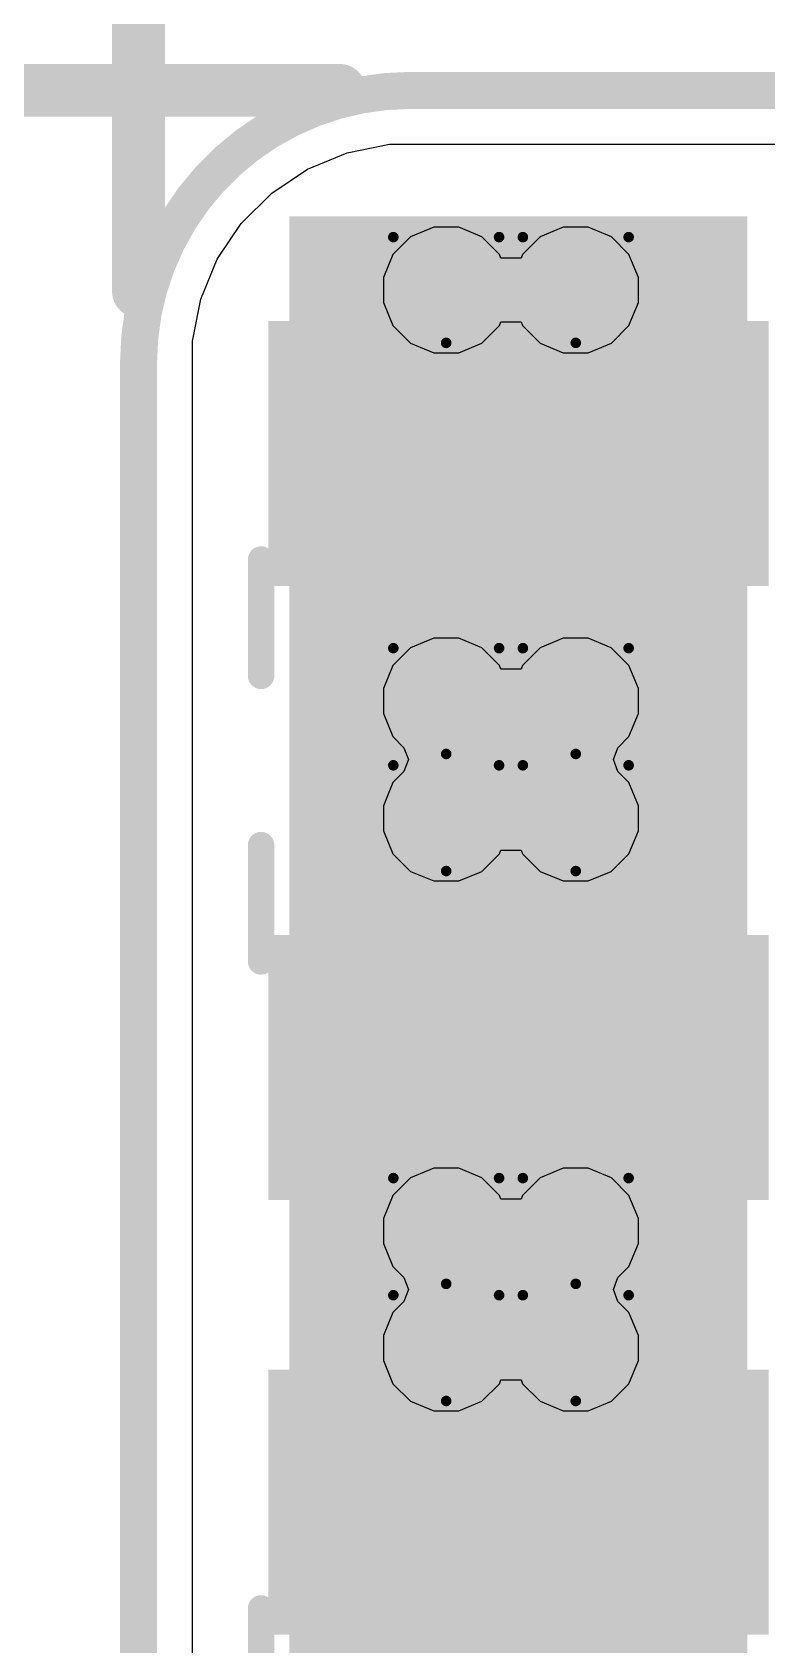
# Model space of a CAD drawing. Header units: inches. Extents: x -6 to 284, y -12 to 154.
# Drawn here: x 10.22 to 13.75, y 12.89 to 20.64 of the extents above; entities that cross this region are included whole.
import ezdxf

# ---------------------------------------------------------------- set-up
doc = ezdxf.new("R2010")
doc.units = ezdxf.units.IN
for name, color, linetype in [('Board Outline', 216, 'Continuous'), ('Bottom Layer', 5, 'Continuous'), ('Dimensions', 6, 'Continuous'), ('Drill Drawing', 1, 'Continuous'), ('GND-1', 16, 'Continuous'), ('GND-2', 90, 'Continuous'), ('GND-3', 216, 'Continuous'), ('GND-4', 54, 'Continuous'), ('PWR-1', 156, 'Continuous'), ('PWR-2', 130, 'Continuous'), ('Signal L1', 76, 'Continuous'), ('Signal L2', 6, 'Continuous'), ('Top Layer', 1, 'Continuous'), ('Top Overlay', 2, 'Continuous'), ('Top Paste', 8, 'Continuous'), ('Top Solder', 216, 'Continuous'), ('Via Holes', 16, 'Continuous')]:
    doc.layers.add(name, color=color, linetype=linetype)

# ---------------------------------------------------------------- blocks, each defined once
blk = doc.blocks.new('U_FL_R_SMT_1_80___92')
at = {"layer": 'Top Layer'}
for points in [[(-2.01, 2.0742), (-0.94, 2.0742), (-0.94, -0.1258), (-2.01, -0.1258)], [(0.94, 2.0742), (2.01, 2.0742), (2.01, -0.1258), (0.94, -0.1258)], [(-0.51, -0.4392), (0.51, -0.4392), (0.51, -1.5092), (-0.51, -1.5092)]]:
    blk.add_hatch(color=1, dxfattribs=at).paths.add_polyline_path(points)
at = {"layer": 'Top Paste'}
for points in [[(-2.01, 2.0742), (-0.94, 2.0742), (-0.94, -0.1258), (-2.01, -0.1258)], [(0.94, 2.0742), (2.01, 2.0742), (2.01, -0.1258), (0.94, -0.1258)], [(-0.51, -0.4392), (0.51, -0.4392), (0.51, -1.5092), (-0.51, -1.5092)]]:
    blk.add_hatch(color=8, dxfattribs=at).paths.add_polyline_path(points)
at = {"layer": 'Top Solder'}
for points in [[(-2.1116, 2.1758), (-0.8384, 2.1758), (-0.8384, -0.2274), (-2.1116, -0.2274)], [(0.8384, 2.1758), (2.1116, 2.1758), (2.1116, -0.2274), (0.8384, -0.2274)], [(-0.6116, -0.3376), (0.6116, -0.3376), (0.6116, -1.6108), (-0.6116, -1.6108)]]:
    blk.add_hatch(color=216, dxfattribs=at).paths.add_polyline_path(points)
at = {"layer": 'Top Overlay'}
for points in [[(-0.9652, 2.2098, 0.127, 0.127, 0), (-0.4064, 2.2098, 0.127, 0.127, 0)], [(0.4064, 2.2098, 0.127, 0.127, 0), (0.9652, 2.2098, 0.127, 0.127, 0)], [(-1.2192, -0.5334, 0.127, 0.127, 0), (-0.762, -0.5334, 0.127, 0.127, 0)], [(1.2192, -0.5334, 0.127, 0.127, 0), (0.762, -0.5334, 0.127, 0.127, 0)], [(0.889, -0.7874, 0.254, 0.254, 0), (0.7366, -0.9398, 0.254, 0.254, 0)], [(0.889, -0.7874, 0.254, 0.254, 0), (0.889, -1.0922, 0.254, 0.254, 0)], [(0.7366, -0.9398, 0.254, 0.254, 0), (0.889, -1.0922, 0.254, 0.254, 0)]]:
    blk.add_lwpolyline(points, format="xyseb", dxfattribs=at)
for points in [[(-0.997, 2.2098, 0.0635, 0.0635, 1), (-0.9334, 2.2098, 0.0635, 0.0635, 1)], [(-0.4381, 2.2098, 0.0635, 0.0635, 1), (-0.3746, 2.2098, 0.0635, 0.0635, 1)], [(0.3747, 2.2098, 0.0635, 0.0635, 1), (0.4382, 2.2098, 0.0635, 0.0635, 1)], [(0.9335, 2.2098, 0.0635, 0.0635, 1), (0.997, 2.2098, 0.0635, 0.0635, 1)], [(-1.251, -0.5334, 0.0635, 0.0635, 1), (-1.1874, -0.5334, 0.0635, 0.0635, 1)], [(-0.7937, -0.5334, 0.0635, 0.0635, 1), (-0.7302, -0.5334, 0.0635, 0.0635, 1)], [(0.7303, -0.5334, 0.0635, 0.0635, 1), (0.7938, -0.5334, 0.0635, 0.0635, 1)], [(1.1875, -0.5334, 0.0635, 0.0635, 1), (1.251, -0.5334, 0.0635, 0.0635, 1)], [(0.8255, -0.7874, 0.127, 0.127, 1), (0.9525, -0.7874, 0.127, 0.127, 1)], [(0.8255, -0.7874, 0.127, 0.127, 1), (0.9525, -0.7874, 0.127, 0.127, 1)], [(0.6731, -0.9398, 0.127, 0.127, 1), (0.8001, -0.9398, 0.127, 0.127, 1)], [(0.6731, -0.9398, 0.127, 0.127, 1), (0.8001, -0.9398, 0.127, 0.127, 1)], [(0.8255, -1.0922, 0.127, 0.127, 1), (0.9525, -1.0922, 0.127, 0.127, 1)], [(0.8255, -1.0922, 0.127, 0.127, 1), (0.9525, -1.0922, 0.127, 0.127, 1)]]:
    blk.add_lwpolyline(points, format="xyseb", close=True, dxfattribs=at)
blk = doc.blocks.new('U_FL_R_SMT_1_80___93')
at = {"layer": 'Top Layer'}
for points in [[(-2.01, 2.0742), (-0.94, 2.0742), (-0.94, -0.1258), (-2.01, -0.1258)], [(0.94, 2.0742), (2.01, 2.0742), (2.01, -0.1258), (0.94, -0.1258)], [(-0.51, -0.4392), (0.51, -0.4392), (0.51, -1.5092), (-0.51, -1.5092)]]:
    blk.add_hatch(color=1, dxfattribs=at).paths.add_polyline_path(points)
at = {"layer": 'Top Paste'}
for points in [[(-2.01, 2.0742), (-0.94, 2.0742), (-0.94, -0.1258), (-2.01, -0.1258)], [(0.94, 2.0742), (2.01, 2.0742), (2.01, -0.1258), (0.94, -0.1258)], [(-0.51, -0.4392), (0.51, -0.4392), (0.51, -1.5092), (-0.51, -1.5092)]]:
    blk.add_hatch(color=8, dxfattribs=at).paths.add_polyline_path(points)
at = {"layer": 'Top Solder'}
for points in [[(-2.1116, 2.1758), (-0.8384, 2.1758), (-0.8384, -0.2274), (-2.1116, -0.2274)], [(0.8384, 2.1758), (2.1116, 2.1758), (2.1116, -0.2274), (0.8384, -0.2274)], [(-0.6116, -0.3376), (0.6116, -0.3376), (0.6116, -1.6108), (-0.6116, -1.6108)]]:
    blk.add_hatch(color=216, dxfattribs=at).paths.add_polyline_path(points)
at = {"layer": 'Top Overlay'}
for points in [[(-0.9652, 2.2098, 0.127, 0.127, 0), (-0.4064, 2.2098, 0.127, 0.127, 0)], [(0.9652, 2.2098, 0.127, 0.127, 0), (0.4064, 2.2098, 0.127, 0.127, 0)], [(-1.2192, -0.5334, 0.127, 0.127, 0), (-0.762, -0.5334, 0.127, 0.127, 0)], [(0.762, -0.5334, 0.127, 0.127, 0), (1.2192, -0.5334, 0.127, 0.127, 0)], [(0.889, -0.7874, 0.254, 0.254, 0), (0.7366, -0.9398, 0.254, 0.254, 0)], [(0.889, -0.7874, 0.254, 0.254, 0), (0.889, -1.0922, 0.254, 0.254, 0)], [(0.7366, -0.9398, 0.254, 0.254, 0), (0.889, -1.0922, 0.254, 0.254, 0)]]:
    blk.add_lwpolyline(points, format="xyseb", dxfattribs=at)
for points in [[(-0.997, 2.2098, 0.0635, 0.0635, 1), (-0.9334, 2.2098, 0.0635, 0.0635, 1)], [(-0.4382, 2.2098, 0.0635, 0.0635, 1), (-0.3747, 2.2098, 0.0635, 0.0635, 1)], [(0.3747, 2.2098, 0.0635, 0.0635, 1), (0.4382, 2.2098, 0.0635, 0.0635, 1)], [(0.9335, 2.2098, 0.0635, 0.0635, 1), (0.997, 2.2098, 0.0635, 0.0635, 1)], [(-1.251, -0.5334, 0.0635, 0.0635, 1), (-1.1874, -0.5334, 0.0635, 0.0635, 1)], [(-0.7937, -0.5334, 0.0635, 0.0635, 1), (-0.7302, -0.5334, 0.0635, 0.0635, 1)], [(0.7303, -0.5334, 0.0635, 0.0635, 1), (0.7938, -0.5334, 0.0635, 0.0635, 1)], [(1.1875, -0.5334, 0.0635, 0.0635, 1), (1.251, -0.5334, 0.0635, 0.0635, 1)], [(0.8255, -0.7874, 0.127, 0.127, 1), (0.9525, -0.7874, 0.127, 0.127, 1)], [(0.8255, -0.7874, 0.127, 0.127, 1), (0.9525, -0.7874, 0.127, 0.127, 1)], [(0.6731, -0.9398, 0.127, 0.127, 1), (0.8001, -0.9398, 0.127, 0.127, 1)], [(0.6731, -0.9398, 0.127, 0.127, 1), (0.8001, -0.9398, 0.127, 0.127, 1)], [(0.8255, -1.0922, 0.127, 0.127, 1), (0.9525, -1.0922, 0.127, 0.127, 1)], [(0.8255, -1.0922, 0.127, 0.127, 1), (0.9525, -1.0922, 0.127, 0.127, 1)]]:
    blk.add_lwpolyline(points, format="xyseb", close=True, dxfattribs=at)

msp = doc.modelspace()

# ---------------------------------------------------------------- hatches: boundary and pattern name
at = {"layer": 'Bottom Layer'}
h = msp.add_hatch(color=5, dxfattribs=at)
edge = h.paths.add_edge_path()
edge.add_arc((12.2056, 19.401), 0.2, 0, 360)
h = msp.add_hatch(color=5, dxfattribs=at)
edge = h.paths.add_edge_path()
edge.add_arc((12.8279, 19.401), 0.2, 0, 360)
h = msp.add_hatch(color=5, dxfattribs=at)
edge = h.paths.add_edge_path()
edge.add_arc((12.2056, 17.4265), 0.2, 0, 360)
h = msp.add_hatch(color=5, dxfattribs=at)
edge = h.paths.add_edge_path()
edge.add_arc((12.8279, 17.4265), 0.2, 0, 360)
h = msp.add_hatch(color=5, dxfattribs=at)
edge = h.paths.add_edge_path()
edge.add_arc((12.2056, 16.864), 0.2, 0, 360)
h = msp.add_hatch(color=5, dxfattribs=at)
edge = h.paths.add_edge_path()
edge.add_arc((12.8279, 16.864), 0.2, 0, 360)
h = msp.add_hatch(color=5, dxfattribs=at)
edge = h.paths.add_edge_path()
edge.add_arc((12.2056, 14.8812), 0.2, 0, 360)
h = msp.add_hatch(color=5, dxfattribs=at)
edge = h.paths.add_edge_path()
edge.add_arc((12.8279, 14.8812), 0.2, 0, 360)
h = msp.add_hatch(color=5, dxfattribs=at)
edge = h.paths.add_edge_path()
edge.add_arc((12.2056, 14.3187), 0.2, 0, 360)
h = msp.add_hatch(color=5, dxfattribs=at)
edge = h.paths.add_edge_path()
edge.add_arc((12.8279, 14.3187), 0.2, 0, 360)
at = {"layer": 'GND-1'}
h = msp.add_hatch(color=16, dxfattribs=at)
edge = h.paths.add_edge_path()
edge.add_arc((12.2056, 19.401), 0.2, 0, 360)
h = msp.add_hatch(color=16, dxfattribs=at)
edge = h.paths.add_edge_path()
edge.add_arc((12.8279, 19.401), 0.2, 0, 360)
h = msp.add_hatch(color=16, dxfattribs=at)
edge = h.paths.add_edge_path()
edge.add_arc((12.2056, 17.4265), 0.2, 0, 360)
h = msp.add_hatch(color=16, dxfattribs=at)
edge = h.paths.add_edge_path()
edge.add_arc((12.8279, 17.4265), 0.2, 0, 360)
h = msp.add_hatch(color=16, dxfattribs=at)
edge = h.paths.add_edge_path()
edge.add_arc((12.2056, 16.864), 0.2, 0, 360)
h = msp.add_hatch(color=16, dxfattribs=at)
edge = h.paths.add_edge_path()
edge.add_arc((12.8279, 16.864), 0.2, 0, 360)
h = msp.add_hatch(color=16, dxfattribs=at)
edge = h.paths.add_edge_path()
edge.add_arc((12.2056, 14.8812), 0.2, 0, 360)
h = msp.add_hatch(color=16, dxfattribs=at)
edge = h.paths.add_edge_path()
edge.add_arc((12.8279, 14.8812), 0.2, 0, 360)
h = msp.add_hatch(color=16, dxfattribs=at)
edge = h.paths.add_edge_path()
edge.add_arc((12.2056, 14.3187), 0.2, 0, 360)
h = msp.add_hatch(color=16, dxfattribs=at)
edge = h.paths.add_edge_path()
edge.add_arc((12.8279, 14.3187), 0.2, 0, 360)
at = {"layer": 'GND-2'}
h = msp.add_hatch(color=90, dxfattribs=at)
edge = h.paths.add_edge_path()
edge.add_arc((12.2056, 19.401), 0.2, 0, 360)
h = msp.add_hatch(color=90, dxfattribs=at)
edge = h.paths.add_edge_path()
edge.add_arc((12.8279, 19.401), 0.2, 0, 360)
h = msp.add_hatch(color=90, dxfattribs=at)
edge = h.paths.add_edge_path()
edge.add_arc((12.2056, 17.4265), 0.2, 0, 360)
h = msp.add_hatch(color=90, dxfattribs=at)
edge = h.paths.add_edge_path()
edge.add_arc((12.8279, 17.4265), 0.2, 0, 360)
h = msp.add_hatch(color=90, dxfattribs=at)
edge = h.paths.add_edge_path()
edge.add_arc((12.2056, 16.864), 0.2, 0, 360)
h = msp.add_hatch(color=90, dxfattribs=at)
edge = h.paths.add_edge_path()
edge.add_arc((12.8279, 16.864), 0.2, 0, 360)
h = msp.add_hatch(color=90, dxfattribs=at)
edge = h.paths.add_edge_path()
edge.add_arc((12.2056, 14.8812), 0.2, 0, 360)
h = msp.add_hatch(color=90, dxfattribs=at)
edge = h.paths.add_edge_path()
edge.add_arc((12.8279, 14.8812), 0.2, 0, 360)
h = msp.add_hatch(color=90, dxfattribs=at)
edge = h.paths.add_edge_path()
edge.add_arc((12.2056, 14.3187), 0.2, 0, 360)
h = msp.add_hatch(color=90, dxfattribs=at)
edge = h.paths.add_edge_path()
edge.add_arc((12.8279, 14.3187), 0.2, 0, 360)
at = {"layer": 'GND-3'}
h = msp.add_hatch(color=216, dxfattribs=at)
edge = h.paths.add_edge_path()
edge.add_arc((12.2056, 19.401), 0.2, 0, 360)
h = msp.add_hatch(color=216, dxfattribs=at)
edge = h.paths.add_edge_path()
edge.add_arc((12.8279, 19.401), 0.2, 0, 360)
h = msp.add_hatch(color=216, dxfattribs=at)
edge = h.paths.add_edge_path()
edge.add_arc((12.2056, 17.4265), 0.2, 0, 360)
h = msp.add_hatch(color=216, dxfattribs=at)
edge = h.paths.add_edge_path()
edge.add_arc((12.8279, 17.4265), 0.2, 0, 360)
h = msp.add_hatch(color=216, dxfattribs=at)
edge = h.paths.add_edge_path()
edge.add_arc((12.2056, 16.864), 0.2, 0, 360)
h = msp.add_hatch(color=216, dxfattribs=at)
edge = h.paths.add_edge_path()
edge.add_arc((12.8279, 16.864), 0.2, 0, 360)
h = msp.add_hatch(color=216, dxfattribs=at)
edge = h.paths.add_edge_path()
edge.add_arc((12.2056, 14.8812), 0.2, 0, 360)
h = msp.add_hatch(color=216, dxfattribs=at)
edge = h.paths.add_edge_path()
edge.add_arc((12.8279, 14.8812), 0.2, 0, 360)
h = msp.add_hatch(color=216, dxfattribs=at)
edge = h.paths.add_edge_path()
edge.add_arc((12.2056, 14.3187), 0.2, 0, 360)
h = msp.add_hatch(color=216, dxfattribs=at)
edge = h.paths.add_edge_path()
edge.add_arc((12.8279, 14.3187), 0.2, 0, 360)
at = {"layer": 'GND-4'}
h = msp.add_hatch(color=54, dxfattribs=at)
edge = h.paths.add_edge_path()
edge.add_arc((12.2056, 19.401), 0.2, 0, 360)
h = msp.add_hatch(color=54, dxfattribs=at)
edge = h.paths.add_edge_path()
edge.add_arc((12.8279, 19.401), 0.2, 0, 360)
h = msp.add_hatch(color=54, dxfattribs=at)
edge = h.paths.add_edge_path()
edge.add_arc((12.2056, 17.4265), 0.2, 0, 360)
h = msp.add_hatch(color=54, dxfattribs=at)
edge = h.paths.add_edge_path()
edge.add_arc((12.8279, 17.4265), 0.2, 0, 360)
h = msp.add_hatch(color=54, dxfattribs=at)
edge = h.paths.add_edge_path()
edge.add_arc((12.2056, 16.864), 0.2, 0, 360)
h = msp.add_hatch(color=54, dxfattribs=at)
edge = h.paths.add_edge_path()
edge.add_arc((12.8279, 16.864), 0.2, 0, 360)
h = msp.add_hatch(color=54, dxfattribs=at)
edge = h.paths.add_edge_path()
edge.add_arc((12.2056, 14.8812), 0.2, 0, 360)
h = msp.add_hatch(color=54, dxfattribs=at)
edge = h.paths.add_edge_path()
edge.add_arc((12.8279, 14.8812), 0.2, 0, 360)
h = msp.add_hatch(color=54, dxfattribs=at)
edge = h.paths.add_edge_path()
edge.add_arc((12.2056, 14.3187), 0.2, 0, 360)
h = msp.add_hatch(color=54, dxfattribs=at)
edge = h.paths.add_edge_path()
edge.add_arc((12.8279, 14.3187), 0.2, 0, 360)
at = {"layer": 'PWR-1'}
h = msp.add_hatch(color=156, dxfattribs=at)
edge = h.paths.add_edge_path()
edge.add_arc((12.2056, 19.401), 0.2, 0, 360)
h = msp.add_hatch(color=156, dxfattribs=at)
edge = h.paths.add_edge_path()
edge.add_arc((12.8279, 19.401), 0.2, 0, 360)
h = msp.add_hatch(color=156, dxfattribs=at)
edge = h.paths.add_edge_path()
edge.add_arc((12.2056, 17.4265), 0.2, 0, 360)
h = msp.add_hatch(color=156, dxfattribs=at)
edge = h.paths.add_edge_path()
edge.add_arc((12.8279, 17.4265), 0.2, 0, 360)
h = msp.add_hatch(color=156, dxfattribs=at)
edge = h.paths.add_edge_path()
edge.add_arc((12.2056, 16.864), 0.2, 0, 360)
h = msp.add_hatch(color=156, dxfattribs=at)
edge = h.paths.add_edge_path()
edge.add_arc((12.8279, 16.864), 0.2, 0, 360)
h = msp.add_hatch(color=156, dxfattribs=at)
edge = h.paths.add_edge_path()
edge.add_arc((12.2056, 14.8812), 0.2, 0, 360)
h = msp.add_hatch(color=156, dxfattribs=at)
edge = h.paths.add_edge_path()
edge.add_arc((12.8279, 14.8812), 0.2, 0, 360)
h = msp.add_hatch(color=156, dxfattribs=at)
edge = h.paths.add_edge_path()
edge.add_arc((12.2056, 14.3187), 0.2, 0, 360)
h = msp.add_hatch(color=156, dxfattribs=at)
edge = h.paths.add_edge_path()
edge.add_arc((12.8279, 14.3187), 0.2, 0, 360)
at = {"layer": 'PWR-2'}
h = msp.add_hatch(color=130, dxfattribs=at)
edge = h.paths.add_edge_path()
edge.add_arc((12.2056, 19.401), 0.2, 0, 360)
h = msp.add_hatch(color=130, dxfattribs=at)
edge = h.paths.add_edge_path()
edge.add_arc((12.8279, 19.401), 0.2, 0, 360)
h = msp.add_hatch(color=130, dxfattribs=at)
edge = h.paths.add_edge_path()
edge.add_arc((12.2056, 17.4265), 0.2, 0, 360)
h = msp.add_hatch(color=130, dxfattribs=at)
edge = h.paths.add_edge_path()
edge.add_arc((12.8279, 17.4265), 0.2, 0, 360)
h = msp.add_hatch(color=130, dxfattribs=at)
edge = h.paths.add_edge_path()
edge.add_arc((12.2056, 16.864), 0.2, 0, 360)
h = msp.add_hatch(color=130, dxfattribs=at)
edge = h.paths.add_edge_path()
edge.add_arc((12.8279, 16.864), 0.2, 0, 360)
h = msp.add_hatch(color=130, dxfattribs=at)
edge = h.paths.add_edge_path()
edge.add_arc((12.2056, 14.8812), 0.2, 0, 360)
h = msp.add_hatch(color=130, dxfattribs=at)
edge = h.paths.add_edge_path()
edge.add_arc((12.8279, 14.8812), 0.2, 0, 360)
h = msp.add_hatch(color=130, dxfattribs=at)
edge = h.paths.add_edge_path()
edge.add_arc((12.2056, 14.3187), 0.2, 0, 360)
h = msp.add_hatch(color=130, dxfattribs=at)
edge = h.paths.add_edge_path()
edge.add_arc((12.8279, 14.3187), 0.2, 0, 360)
at = {"layer": 'Signal L1'}
h = msp.add_hatch(color=76, dxfattribs=at)
edge = h.paths.add_edge_path()
edge.add_arc((12.2056, 19.401), 0.2, 0, 360)
h = msp.add_hatch(color=76, dxfattribs=at)
edge = h.paths.add_edge_path()
edge.add_arc((12.8279, 19.401), 0.2, 0, 360)
h = msp.add_hatch(color=76, dxfattribs=at)
edge = h.paths.add_edge_path()
edge.add_arc((12.2056, 17.4265), 0.2, 0, 360)
h = msp.add_hatch(color=76, dxfattribs=at)
edge = h.paths.add_edge_path()
edge.add_arc((12.8279, 17.4265), 0.2, 0, 360)
h = msp.add_hatch(color=76, dxfattribs=at)
edge = h.paths.add_edge_path()
edge.add_arc((12.2056, 16.864), 0.2, 0, 360)
h = msp.add_hatch(color=76, dxfattribs=at)
edge = h.paths.add_edge_path()
edge.add_arc((12.8279, 16.864), 0.2, 0, 360)
h = msp.add_hatch(color=76, dxfattribs=at)
edge = h.paths.add_edge_path()
edge.add_arc((12.2056, 14.8812), 0.2, 0, 360)
h = msp.add_hatch(color=76, dxfattribs=at)
edge = h.paths.add_edge_path()
edge.add_arc((12.8279, 14.8812), 0.2, 0, 360)
h = msp.add_hatch(color=76, dxfattribs=at)
edge = h.paths.add_edge_path()
edge.add_arc((12.2056, 14.3187), 0.2, 0, 360)
h = msp.add_hatch(color=76, dxfattribs=at)
edge = h.paths.add_edge_path()
edge.add_arc((12.8279, 14.3187), 0.2, 0, 360)
at = {"layer": 'Signal L2'}
h = msp.add_hatch(color=6, dxfattribs=at)
edge = h.paths.add_edge_path()
edge.add_arc((12.2056, 19.401), 0.2, 0, 360)
h = msp.add_hatch(color=6, dxfattribs=at)
edge = h.paths.add_edge_path()
edge.add_arc((12.8279, 19.401), 0.2, 0, 360)
h = msp.add_hatch(color=6, dxfattribs=at)
edge = h.paths.add_edge_path()
edge.add_arc((12.2056, 17.4265), 0.2, 0, 360)
h = msp.add_hatch(color=6, dxfattribs=at)
edge = h.paths.add_edge_path()
edge.add_arc((12.8279, 17.4265), 0.2, 0, 360)
h = msp.add_hatch(color=6, dxfattribs=at)
edge = h.paths.add_edge_path()
edge.add_arc((12.2056, 16.864), 0.2, 0, 360)
h = msp.add_hatch(color=6, dxfattribs=at)
edge = h.paths.add_edge_path()
edge.add_arc((12.8279, 16.864), 0.2, 0, 360)
h = msp.add_hatch(color=6, dxfattribs=at)
edge = h.paths.add_edge_path()
edge.add_arc((12.2056, 14.8812), 0.2, 0, 360)
h = msp.add_hatch(color=6, dxfattribs=at)
edge = h.paths.add_edge_path()
edge.add_arc((12.8279, 14.8812), 0.2, 0, 360)
h = msp.add_hatch(color=6, dxfattribs=at)
edge = h.paths.add_edge_path()
edge.add_arc((12.2056, 14.3187), 0.2, 0, 360)
h = msp.add_hatch(color=6, dxfattribs=at)
edge = h.paths.add_edge_path()
edge.add_arc((12.8279, 14.3187), 0.2, 0, 360)
at = {"layer": 'Top Layer'}
msp.add_hatch(color=1, dxfattribs=at).paths.add_polyline_path([(11.4521, 7.7051), (13.6521, 7.7051), (13.6521, 19.7543), (11.4521, 19.7543)])
h = msp.add_hatch(color=1, dxfattribs=at)
edge = h.paths.add_edge_path()
edge.add_arc((12.2056, 19.401), 0.2, 0, 360)
h = msp.add_hatch(color=1, dxfattribs=at)
edge = h.paths.add_edge_path()
edge.add_arc((12.8279, 19.401), 0.2, 0, 360)
h = msp.add_hatch(color=1, dxfattribs=at)
edge = h.paths.add_edge_path()
edge.add_arc((12.2056, 17.4265), 0.2, 0, 360)
h = msp.add_hatch(color=1, dxfattribs=at)
edge = h.paths.add_edge_path()
edge.add_arc((12.8279, 17.4265), 0.2, 0, 360)
h = msp.add_hatch(color=1, dxfattribs=at)
edge = h.paths.add_edge_path()
edge.add_arc((12.2056, 16.864), 0.2, 0, 360)
h = msp.add_hatch(color=1, dxfattribs=at)
edge = h.paths.add_edge_path()
edge.add_arc((12.8279, 16.864), 0.2, 0, 360)
h = msp.add_hatch(color=1, dxfattribs=at)
edge = h.paths.add_edge_path()
edge.add_arc((12.2056, 14.8812), 0.2, 0, 360)
h = msp.add_hatch(color=1, dxfattribs=at)
edge = h.paths.add_edge_path()
edge.add_arc((12.8279, 14.8812), 0.2, 0, 360)
h = msp.add_hatch(color=1, dxfattribs=at)
edge = h.paths.add_edge_path()
edge.add_arc((12.2056, 14.3187), 0.2, 0, 360)
h = msp.add_hatch(color=1, dxfattribs=at)
edge = h.paths.add_edge_path()
edge.add_arc((12.8279, 14.3187), 0.2, 0, 360)
at = {"layer": 'Via Holes'}
h = msp.add_hatch(color=7, dxfattribs=at)
edge = h.paths.add_edge_path()
edge.add_arc((12.2056, 19.401), 0.1, 0, 360)
h = msp.add_hatch(color=7, dxfattribs=at)
edge = h.paths.add_edge_path()
edge.add_arc((12.8279, 19.401), 0.1, 0, 360)
h = msp.add_hatch(color=7, dxfattribs=at)
edge = h.paths.add_edge_path()
edge.add_arc((12.2056, 17.4265), 0.1, 0, 360)
h = msp.add_hatch(color=7, dxfattribs=at)
edge = h.paths.add_edge_path()
edge.add_arc((12.8279, 17.4265), 0.1, 0, 360)
h = msp.add_hatch(color=7, dxfattribs=at)
edge = h.paths.add_edge_path()
edge.add_arc((12.2056, 16.864), 0.1, 0, 360)
h = msp.add_hatch(color=7, dxfattribs=at)
edge = h.paths.add_edge_path()
edge.add_arc((12.8279, 16.864), 0.1, 0, 360)
h = msp.add_hatch(color=7, dxfattribs=at)
edge = h.paths.add_edge_path()
edge.add_arc((12.2056, 14.8812), 0.1, 0, 360)
h = msp.add_hatch(color=7, dxfattribs=at)
edge = h.paths.add_edge_path()
edge.add_arc((12.8279, 14.8812), 0.1, 0, 360)
h = msp.add_hatch(color=7, dxfattribs=at)
edge = h.paths.add_edge_path()
edge.add_arc((12.2056, 14.3187), 0.1, 0, 360)
h = msp.add_hatch(color=7, dxfattribs=at)
edge = h.paths.add_edge_path()
edge.add_arc((12.8279, 14.3187), 0.1, 0, 360)

# ---------------------------------------------------------------- linework, layer by layer
at = {"layer": 'Board Outline'}
for points in [[(10.7278, 19.0513, 0.1778, 0.1778, -0.414214), (12.0364, 20.3599, 0.1778, 0.1778, 0)], [(12.0364, 20.3599, 0.1778, 0.1778, 0), (75.5509, 20.3599, 0.1778, 0.1778, 0)], [(10.7278, -10.3315, 0.1778, 0.1778, 0), (10.7278, 19.0513, 0.1778, 0.1778, 0)]]:
    msp.add_lwpolyline(points, format="xyseb", dxfattribs=at)
for points in [[(11.992, 20.3599, 0.0889, 0.0889, 1), (12.0809, 20.3599, 0.0889, 0.0889, 1)], [(11.992, 20.3599, 0.0889, 0.0889, 1), (12.0809, 20.3599, 0.0889, 0.0889, 1)], [(10.6834, 19.0513, 0.0889, 0.0889, 1), (10.7723, 19.0513, 0.0889, 0.0889, 1)], [(10.6834, 19.0513, 0.0889, 0.0889, 1), (10.7723, 19.0513, 0.0889, 0.0889, 1)]]:
    msp.add_lwpolyline(points, format="xyseb", close=True, dxfattribs=at)
at = {"layer": 'Bottom Layer'}
for p, q in [((11.5392, 19.9814), (11.7303, 20.0606)), ((11.7303, 20.0606), (11.933, 20.1009)), ((11.933, 20.1009), (12.0364, 20.1009)), ((12.0364, 20.1009), (45.7536, 20.1009)), ((11.3673, 19.8666), (11.5392, 19.9814)), ((11.2211, 19.7204), (11.3673, 19.8666)), ((11.1063, 19.5485), (11.2211, 19.7204)), ((11.0271, 19.3574), (11.1063, 19.5485)), ((10.9868, 19.1547), (11.0271, 19.3574)), ((10.9868, 19.0513), (10.9868, 19.1547)), ((10.9868, -10.3315), (10.9868, 19.0513))]:
    msp.add_line(p, q, dxfattribs=at)
at = {"layer": 'Dimensions'}
for points in [[(10.7278, 19.3942, 0.254, 0.254, 0), (10.7278, 27.7299, 0.254, 0.254, 0)], [(-5.7822, 20.3599, 0.254, 0.254, 0), (11.6935, 20.3599, 0.254, 0.254, 0)]]:
    msp.add_lwpolyline(points, format="xyseb", dxfattribs=at)
for points in [[(11.63, 20.3599, 0.127, 0.127, 1), (11.757, 20.3599, 0.127, 0.127, 1)], [(10.6643, 19.3942, 0.127, 0.127, 1), (10.7913, 19.3942, 0.127, 0.127, 1)]]:
    msp.add_lwpolyline(points, format="xyseb", close=True, dxfattribs=at)
at = {"layer": 'Drill Drawing'}
for points in [[(11.9516, 19.655, 0.0508, 0.0508, 0), (12.4596, 19.655, 0.0508, 0.0508, 0)], [(11.9516, 19.655, 0.0508, 0.0508, 0), (12.2056, 19.147, 0.0508, 0.0508, 0)], [(12.2056, 19.147, 0.0508, 0.0508, 0), (12.4596, 19.655, 0.0508, 0.0508, 0)], [(12.5739, 19.655, 0.0508, 0.0508, 0), (13.0819, 19.655, 0.0508, 0.0508, 0)], [(12.5739, 19.655, 0.0508, 0.0508, 0), (12.8279, 19.147, 0.0508, 0.0508, 0)], [(12.8279, 19.147, 0.0508, 0.0508, 0), (13.0819, 19.655, 0.0508, 0.0508, 0)], [(11.9516, 17.6805, 0.0508, 0.0508, 0), (12.4596, 17.6805, 0.0508, 0.0508, 0)], [(11.9516, 17.6805, 0.0508, 0.0508, 0), (12.2056, 17.1725, 0.0508, 0.0508, 0)], [(12.2056, 17.1725, 0.0508, 0.0508, 0), (12.4596, 17.6805, 0.0508, 0.0508, 0)], [(12.5739, 17.6805, 0.0508, 0.0508, 0), (13.0819, 17.6805, 0.0508, 0.0508, 0)], [(12.5739, 17.6805, 0.0508, 0.0508, 0), (12.8279, 17.1725, 0.0508, 0.0508, 0)], [(12.8279, 17.1725, 0.0508, 0.0508, 0), (13.0819, 17.6805, 0.0508, 0.0508, 0)], [(11.9516, 17.118, 0.0508, 0.0508, 0), (12.4596, 17.118, 0.0508, 0.0508, 0)], [(11.9516, 17.118, 0.0508, 0.0508, 0), (12.2056, 16.61, 0.0508, 0.0508, 0)], [(12.2056, 16.61, 0.0508, 0.0508, 0), (12.4596, 17.118, 0.0508, 0.0508, 0)], [(12.5739, 17.118, 0.0508, 0.0508, 0), (13.0819, 17.118, 0.0508, 0.0508, 0)], [(12.5739, 17.118, 0.0508, 0.0508, 0), (12.8279, 16.61, 0.0508, 0.0508, 0)], [(12.8279, 16.61, 0.0508, 0.0508, 0), (13.0819, 17.118, 0.0508, 0.0508, 0)], [(11.9516, 15.1352, 0.0508, 0.0508, 0), (12.4596, 15.1352, 0.0508, 0.0508, 0)], [(11.9516, 15.1352, 0.0508, 0.0508, 0), (12.2056, 14.6272, 0.0508, 0.0508, 0)], [(12.2056, 14.6272, 0.0508, 0.0508, 0), (12.4596, 15.1352, 0.0508, 0.0508, 0)], [(12.5739, 15.1352, 0.0508, 0.0508, 0), (13.0819, 15.1352, 0.0508, 0.0508, 0)], [(12.5739, 15.1352, 0.0508, 0.0508, 0), (12.8279, 14.6272, 0.0508, 0.0508, 0)], [(12.8279, 14.6272, 0.0508, 0.0508, 0), (13.0819, 15.1352, 0.0508, 0.0508, 0)], [(11.9516, 14.5727, 0.0508, 0.0508, 0), (12.4596, 14.5727, 0.0508, 0.0508, 0)], [(11.9516, 14.5727, 0.0508, 0.0508, 0), (12.2056, 14.0647, 0.0508, 0.0508, 0)], [(12.2056, 14.0647, 0.0508, 0.0508, 0), (12.4596, 14.5727, 0.0508, 0.0508, 0)], [(12.5739, 14.5727, 0.0508, 0.0508, 0), (13.0819, 14.5727, 0.0508, 0.0508, 0)], [(12.5739, 14.5727, 0.0508, 0.0508, 0), (12.8279, 14.0647, 0.0508, 0.0508, 0)], [(12.8279, 14.0647, 0.0508, 0.0508, 0), (13.0819, 14.5727, 0.0508, 0.0508, 0)]]:
    msp.add_lwpolyline(points, format="xyseb", dxfattribs=at)
for points in [[(11.9389, 19.655, 0.0254, 0.0254, 1), (11.9643, 19.655, 0.0254, 0.0254, 1)], [(11.9389, 19.655, 0.0254, 0.0254, 1), (11.9643, 19.655, 0.0254, 0.0254, 1)], [(12.4469, 19.655, 0.0254, 0.0254, 1), (12.4723, 19.655, 0.0254, 0.0254, 1)], [(12.4469, 19.655, 0.0254, 0.0254, 1), (12.4723, 19.655, 0.0254, 0.0254, 1)], [(12.5612, 19.655, 0.0254, 0.0254, 1), (12.5866, 19.655, 0.0254, 0.0254, 1)], [(12.5612, 19.655, 0.0254, 0.0254, 1), (12.5866, 19.655, 0.0254, 0.0254, 1)], [(13.0692, 19.655, 0.0254, 0.0254, 1), (13.0946, 19.655, 0.0254, 0.0254, 1)], [(13.0692, 19.655, 0.0254, 0.0254, 1), (13.0946, 19.655, 0.0254, 0.0254, 1)], [(12.1929, 19.147, 0.0254, 0.0254, 1), (12.2183, 19.147, 0.0254, 0.0254, 1)], [(12.1929, 19.147, 0.0254, 0.0254, 1), (12.2183, 19.147, 0.0254, 0.0254, 1)], [(12.8152, 19.147, 0.0254, 0.0254, 1), (12.8406, 19.147, 0.0254, 0.0254, 1)], [(12.8152, 19.147, 0.0254, 0.0254, 1), (12.8406, 19.147, 0.0254, 0.0254, 1)], [(11.9389, 17.6805, 0.0254, 0.0254, 1), (11.9643, 17.6805, 0.0254, 0.0254, 1)], [(11.9389, 17.6805, 0.0254, 0.0254, 1), (11.9643, 17.6805, 0.0254, 0.0254, 1)], [(12.4469, 17.6805, 0.0254, 0.0254, 1), (12.4723, 17.6805, 0.0254, 0.0254, 1)], [(12.4469, 17.6805, 0.0254, 0.0254, 1), (12.4723, 17.6805, 0.0254, 0.0254, 1)], [(12.5612, 17.6805, 0.0254, 0.0254, 1), (12.5866, 17.6805, 0.0254, 0.0254, 1)], [(12.5612, 17.6805, 0.0254, 0.0254, 1), (12.5866, 17.6805, 0.0254, 0.0254, 1)], [(13.0692, 17.6805, 0.0254, 0.0254, 1), (13.0946, 17.6805, 0.0254, 0.0254, 1)], [(13.0692, 17.6805, 0.0254, 0.0254, 1), (13.0946, 17.6805, 0.0254, 0.0254, 1)], [(12.1929, 17.1725, 0.0254, 0.0254, 1), (12.2183, 17.1725, 0.0254, 0.0254, 1)], [(12.1929, 17.1725, 0.0254, 0.0254, 1), (12.2183, 17.1725, 0.0254, 0.0254, 1)], [(12.8152, 17.1725, 0.0254, 0.0254, 1), (12.8406, 17.1725, 0.0254, 0.0254, 1)], [(12.8152, 17.1725, 0.0254, 0.0254, 1), (12.8406, 17.1725, 0.0254, 0.0254, 1)], [(11.9389, 17.118, 0.0254, 0.0254, 1), (11.9643, 17.118, 0.0254, 0.0254, 1)], [(11.9389, 17.118, 0.0254, 0.0254, 1), (11.9643, 17.118, 0.0254, 0.0254, 1)], [(12.4469, 17.118, 0.0254, 0.0254, 1), (12.4723, 17.118, 0.0254, 0.0254, 1)], [(12.4469, 17.118, 0.0254, 0.0254, 1), (12.4723, 17.118, 0.0254, 0.0254, 1)], [(12.5612, 17.118, 0.0254, 0.0254, 1), (12.5866, 17.118, 0.0254, 0.0254, 1)], [(12.5612, 17.118, 0.0254, 0.0254, 1), (12.5866, 17.118, 0.0254, 0.0254, 1)], [(13.0692, 17.118, 0.0254, 0.0254, 1), (13.0946, 17.118, 0.0254, 0.0254, 1)], [(13.0692, 17.118, 0.0254, 0.0254, 1), (13.0946, 17.118, 0.0254, 0.0254, 1)], [(12.1929, 16.61, 0.0254, 0.0254, 1), (12.2183, 16.61, 0.0254, 0.0254, 1)], [(12.1929, 16.61, 0.0254, 0.0254, 1), (12.2183, 16.61, 0.0254, 0.0254, 1)], [(12.8152, 16.61, 0.0254, 0.0254, 1), (12.8406, 16.61, 0.0254, 0.0254, 1)], [(12.8152, 16.61, 0.0254, 0.0254, 1), (12.8406, 16.61, 0.0254, 0.0254, 1)], [(11.9389, 15.1352, 0.0254, 0.0254, 1), (11.9643, 15.1352, 0.0254, 0.0254, 1)], [(11.9389, 15.1352, 0.0254, 0.0254, 1), (11.9643, 15.1352, 0.0254, 0.0254, 1)], [(12.4469, 15.1352, 0.0254, 0.0254, 1), (12.4723, 15.1352, 0.0254, 0.0254, 1)], [(12.4469, 15.1352, 0.0254, 0.0254, 1), (12.4723, 15.1352, 0.0254, 0.0254, 1)], [(12.5612, 15.1352, 0.0254, 0.0254, 1), (12.5866, 15.1352, 0.0254, 0.0254, 1)], [(12.5612, 15.1352, 0.0254, 0.0254, 1), (12.5866, 15.1352, 0.0254, 0.0254, 1)], [(13.0692, 15.1352, 0.0254, 0.0254, 1), (13.0946, 15.1352, 0.0254, 0.0254, 1)], [(13.0692, 15.1352, 0.0254, 0.0254, 1), (13.0946, 15.1352, 0.0254, 0.0254, 1)], [(12.1929, 14.6272, 0.0254, 0.0254, 1), (12.2183, 14.6272, 0.0254, 0.0254, 1)], [(12.1929, 14.6272, 0.0254, 0.0254, 1), (12.2183, 14.6272, 0.0254, 0.0254, 1)], [(12.8152, 14.6272, 0.0254, 0.0254, 1), (12.8406, 14.6272, 0.0254, 0.0254, 1)], [(12.8152, 14.6272, 0.0254, 0.0254, 1), (12.8406, 14.6272, 0.0254, 0.0254, 1)], [(11.9389, 14.5727, 0.0254, 0.0254, 1), (11.9643, 14.5727, 0.0254, 0.0254, 1)], [(11.9389, 14.5727, 0.0254, 0.0254, 1), (11.9643, 14.5727, 0.0254, 0.0254, 1)], [(12.4469, 14.5727, 0.0254, 0.0254, 1), (12.4723, 14.5727, 0.0254, 0.0254, 1)], [(12.4469, 14.5727, 0.0254, 0.0254, 1), (12.4723, 14.5727, 0.0254, 0.0254, 1)], [(12.5612, 14.5727, 0.0254, 0.0254, 1), (12.5866, 14.5727, 0.0254, 0.0254, 1)], [(12.5612, 14.5727, 0.0254, 0.0254, 1), (12.5866, 14.5727, 0.0254, 0.0254, 1)], [(13.0692, 14.5727, 0.0254, 0.0254, 1), (13.0946, 14.5727, 0.0254, 0.0254, 1)], [(13.0692, 14.5727, 0.0254, 0.0254, 1), (13.0946, 14.5727, 0.0254, 0.0254, 1)], [(12.1929, 14.0647, 0.0254, 0.0254, 1), (12.2183, 14.0647, 0.0254, 0.0254, 1)], [(12.1929, 14.0647, 0.0254, 0.0254, 1), (12.2183, 14.0647, 0.0254, 0.0254, 1)], [(12.8152, 14.0647, 0.0254, 0.0254, 1), (12.8406, 14.0647, 0.0254, 0.0254, 1)], [(12.8152, 14.0647, 0.0254, 0.0254, 1), (12.8406, 14.0647, 0.0254, 0.0254, 1)]]:
    msp.add_lwpolyline(points, format="xyseb", close=True, dxfattribs=at)
at = {"layer": 'GND-1'}
for p, q in [((11.5392, 19.9814), (11.7303, 20.0606)), ((11.7303, 20.0606), (11.933, 20.1009)), ((11.933, 20.1009), (12.0364, 20.1009)), ((12.0364, 20.1009), (75.5508, 20.1009)), ((11.3673, 19.8666), (11.5392, 19.9814)), ((11.2211, 19.7204), (11.3673, 19.8666)), ((11.1063, 19.5485), (11.2211, 19.7204)), ((11.0271, 19.3574), (11.1063, 19.5485)), ((10.9868, 19.1547), (11.0271, 19.3574)), ((10.9868, 19.0513), (10.9868, 19.1547)), ((10.9868, -10.3315), (10.9868, 19.0513))]:
    msp.add_line(p, q, dxfattribs=at)
at = {"layer": 'GND-2'}
for p, q in [((11.5392, 19.9814), (11.7303, 20.0606)), ((11.7303, 20.0606), (11.933, 20.1009)), ((11.933, 20.1009), (12.0364, 20.1009)), ((12.0364, 20.1009), (75.5508, 20.1009)), ((11.3673, 19.8666), (11.5392, 19.9814)), ((11.2211, 19.7204), (11.3673, 19.8666)), ((11.1063, 19.5485), (11.2211, 19.7204)), ((11.0271, 19.3574), (11.1063, 19.5485)), ((10.9868, 19.1547), (11.0271, 19.3574)), ((10.9868, 19.0513), (10.9868, 19.1547)), ((10.9868, -10.3315), (10.9868, 19.0513))]:
    msp.add_line(p, q, dxfattribs=at)
at = {"layer": 'GND-3'}
for p, q in [((11.5392, 19.9814), (11.7303, 20.0606)), ((11.7303, 20.0606), (11.933, 20.1009)), ((11.933, 20.1009), (12.0364, 20.1009)), ((12.0364, 20.1009), (75.5508, 20.1009)), ((11.3673, 19.8666), (11.5392, 19.9814)), ((11.2211, 19.7204), (11.3673, 19.8666)), ((11.1063, 19.5485), (11.2211, 19.7204)), ((11.0271, 19.3574), (11.1063, 19.5485)), ((10.9868, 19.1547), (11.0271, 19.3574)), ((10.9868, 19.0513), (10.9868, 19.1547)), ((10.9868, -10.3315), (10.9868, 19.0513))]:
    msp.add_line(p, q, dxfattribs=at)
at = {"layer": 'GND-4'}
for p, q in [((11.5392, 19.9814), (11.7303, 20.0606)), ((11.7303, 20.0606), (11.933, 20.1009)), ((11.933, 20.1009), (12.0364, 20.1009)), ((12.0364, 20.1009), (75.5508, 20.1009)), ((11.3673, 19.8666), (11.5392, 19.9814)), ((11.2211, 19.7204), (11.3673, 19.8666)), ((11.1063, 19.5485), (11.2211, 19.7204)), ((11.0271, 19.3574), (11.1063, 19.5485)), ((10.9868, 19.1547), (11.0271, 19.3574)), ((10.9868, 19.0513), (10.9868, 19.1547)), ((10.9868, -10.3315), (10.9868, 19.0513))]:
    msp.add_line(p, q, dxfattribs=at)
at = {"layer": 'PWR-1'}
for p, q in [((11.5392, 19.9814), (11.7303, 20.0606)), ((11.7303, 20.0606), (11.933, 20.1009)), ((11.933, 20.1009), (12.0364, 20.1009)), ((12.0364, 20.1009), (17.6603, 20.1009)), ((11.3673, 19.8666), (11.5392, 19.9814)), ((11.2211, 19.7204), (11.3673, 19.8666)), ((11.1063, 19.5485), (11.2211, 19.7204)), ((12.1456, 19.7026), (12.0348, 19.6566)), ((12.2656, 19.7026), (12.1456, 19.7026)), ((12.3765, 19.6566), (12.2656, 19.7026)), ((12.7679, 19.7026), (12.6571, 19.6566)), ((12.8879, 19.7026), (12.7679, 19.7026)), ((12.9988, 19.6566), (12.8879, 19.7026)), ((12.0348, 19.6566), (11.9499, 19.5718)), ((12.4613, 19.5718), (12.3765, 19.6566)), ((12.6571, 19.6566), (12.5722, 19.5718)), ((13.0836, 19.5718), (12.9988, 19.6566)), ((11.0271, 19.3574), (11.1063, 19.5485)), ((11.9499, 19.5718), (11.904, 19.461)), ((12.4686, 19.5541), (12.4613, 19.5718)), ((12.5649, 19.5541), (12.4686, 19.5541)), ((12.5722, 19.5718), (12.5649, 19.5541)), ((13.1295, 19.461), (13.0836, 19.5718)), ((11.904, 19.461), (11.904, 19.341)), ((13.1295, 19.341), (13.1295, 19.461)), ((10.9868, 19.1547), (11.0271, 19.3574)), ((11.904, 19.341), (11.9499, 19.2301)), ((13.0836, 19.2301), (13.1295, 19.341)), ((11.9499, 19.2301), (12.0348, 19.1453)), ((12.3765, 19.1453), (12.4613, 19.2301)), ((12.4613, 19.2301), (12.4686, 19.2479)), ((12.4686, 19.2479), (12.5649, 19.2479)), ((12.5649, 19.2479), (12.5722, 19.2301)), ((12.5722, 19.2301), (12.6571, 19.1453)), ((12.9988, 19.1453), (13.0836, 19.2301)), ((10.9868, 19.0513), (10.9868, 19.1547)), ((12.0348, 19.1453), (12.1456, 19.0994)), ((12.2656, 19.0994), (12.3765, 19.1453)), ((12.6571, 19.1453), (12.7679, 19.0994)), ((12.8879, 19.0994), (12.9988, 19.1453)), ((12.1456, 19.0994), (12.2656, 19.0994)), ((12.7679, 19.0994), (12.8879, 19.0994)), ((10.9868, -2.2101), (10.9868, 19.0513)), ((12.0348, 17.6822), (11.9499, 17.5973)), ((12.1456, 17.7281), (12.0348, 17.6822)), ((12.2656, 17.7281), (12.1456, 17.7281)), ((12.3764, 17.6822), (12.2656, 17.7281)), ((12.4613, 17.5973), (12.3764, 17.6822)), ((12.6571, 17.6822), (12.5722, 17.5973)), ((12.7679, 17.7281), (12.6571, 17.6822)), ((12.8879, 17.7281), (12.7679, 17.7281)), ((12.9987, 17.6822), (12.8879, 17.7281)), ((13.0836, 17.5973), (12.9987, 17.6822)), ((11.9499, 17.5973), (11.904, 17.4865)), ((12.4686, 17.5796), (12.4613, 17.5973)), ((12.5722, 17.5973), (12.5649, 17.5796)), ((13.1295, 17.4865), (13.0836, 17.5973)), ((12.5649, 17.5796), (12.4686, 17.5796)), ((11.904, 17.4865), (11.904, 17.3665)), ((13.1295, 17.3665), (13.1295, 17.4865)), ((11.904, 17.3665), (11.9499, 17.2556)), ((13.0836, 17.2556), (13.1295, 17.3665)), ((11.9499, 17.2556), (12.0029, 17.2027)), ((12.0029, 17.2027), (12.0249, 17.1452)), ((13.0086, 17.1452), (13.0306, 17.2027)), ((13.0306, 17.2027), (13.0836, 17.2556)), ((12.0249, 17.1452), (12.0029, 17.0878)), ((13.0306, 17.0878), (13.0086, 17.1452)), ((12.0029, 17.0878), (11.9499, 17.0348)), ((13.0836, 17.0348), (13.0306, 17.0878)), ((11.9499, 17.0348), (11.904, 16.924)), ((13.1295, 16.924), (13.0836, 17.0348)), ((11.904, 16.924), (11.904, 16.804)), ((13.1295, 16.804), (13.1295, 16.924)), ((11.904, 16.804), (11.9499, 16.6931)), ((13.0836, 16.6931), (13.1295, 16.804)), ((11.9499, 16.6931), (12.0348, 16.6083)), ((12.3764, 16.6083), (12.4613, 16.6931)), ((12.4613, 16.6931), (12.4686, 16.7109)), ((12.4686, 16.7109), (12.5649, 16.7109)), ((12.5649, 16.7109), (12.5722, 16.6931)), ((12.5722, 16.6931), (12.6571, 16.6083)), ((12.9987, 16.6083), (13.0836, 16.6931)), ((12.0348, 16.6083), (12.1456, 16.5624)), ((12.2656, 16.5624), (12.3764, 16.6083)), ((12.6571, 16.6083), (12.7679, 16.5624)), ((12.8879, 16.5624), (12.9987, 16.6083)), ((12.1456, 16.5624), (12.2656, 16.5624)), ((12.7679, 16.5624), (12.8879, 16.5624)), ((12.1456, 15.1828), (12.0348, 15.1369)), ((12.2656, 15.1828), (12.1456, 15.1828)), ((12.3765, 15.1369), (12.2656, 15.1828)), ((12.7679, 15.1828), (12.6571, 15.1369)), ((12.8879, 15.1828), (12.7679, 15.1828)), ((12.9988, 15.1369), (12.8879, 15.1828)), ((12.0348, 15.1369), (11.9499, 15.052)), ((12.4613, 15.052), (12.3765, 15.1369)), ((12.6571, 15.1369), (12.5722, 15.052)), ((13.0836, 15.052), (12.9988, 15.1369)), ((11.9499, 15.052), (11.904, 14.9412)), ((12.4686, 15.0343), (12.4613, 15.052)), ((12.5649, 15.0343), (12.4686, 15.0343)), ((12.5722, 15.052), (12.5649, 15.0343)), ((13.1295, 14.9412), (13.0836, 15.052)), ((11.904, 14.9412), (11.904, 14.8212)), ((13.1295, 14.8212), (13.1295, 14.9412)), ((11.904, 14.8212), (11.9499, 14.7103)), ((13.0836, 14.7103), (13.1295, 14.8212)), ((11.9499, 14.7103), (12.0029, 14.6574)), ((12.0029, 14.6574), (12.0249, 14.5999)), ((13.0086, 14.5999), (13.0306, 14.6574)), ((13.0306, 14.6574), (13.0836, 14.7103)), ((12.0249, 14.5999), (12.0029, 14.5425)), ((13.0306, 14.5425), (13.0086, 14.5999)), ((11.9499, 14.4895), (11.904, 14.3787)), ((12.0029, 14.5425), (11.9499, 14.4895)), ((13.0836, 14.4895), (13.0306, 14.5425)), ((13.1295, 14.3787), (13.0836, 14.4895)), ((11.904, 14.3787), (11.904, 14.2587)), ((13.1295, 14.2587), (13.1295, 14.3787)), ((11.904, 14.2587), (11.9499, 14.1478)), ((13.0836, 14.1478), (13.1295, 14.2587)), ((11.9499, 14.1478), (12.0348, 14.063)), ((12.3765, 14.063), (12.4613, 14.1478)), ((12.4613, 14.1478), (12.4686, 14.1656)), ((12.4686, 14.1656), (12.5649, 14.1656)), ((12.5649, 14.1656), (12.5722, 14.1478)), ((12.5722, 14.1478), (12.6571, 14.063)), ((12.9988, 14.063), (13.0836, 14.1478)), ((12.0348, 14.063), (12.1456, 14.0171)), ((12.2656, 14.0171), (12.3765, 14.063)), ((12.6571, 14.063), (12.7679, 14.0171)), ((12.8879, 14.0171), (12.9988, 14.063)), ((12.1456, 14.0171), (12.2656, 14.0171)), ((12.7679, 14.0171), (12.8879, 14.0171))]:
    msp.add_line(p, q, dxfattribs=at)
at = {"layer": 'PWR-2'}
for p, q in [((11.5392, 19.9814), (11.7303, 20.0606)), ((11.7303, 20.0606), (11.933, 20.1009)), ((11.933, 20.1009), (12.0364, 20.1009)), ((12.0364, 20.1009), (17.6603, 20.1009)), ((11.3673, 19.8666), (11.5392, 19.9814)), ((11.2211, 19.7204), (11.3673, 19.8666)), ((11.1063, 19.5485), (11.2211, 19.7204)), ((12.1456, 19.7026), (12.0348, 19.6566)), ((12.2656, 19.7026), (12.1456, 19.7026)), ((12.3765, 19.6566), (12.2656, 19.7026)), ((12.7679, 19.7026), (12.6571, 19.6566)), ((12.8879, 19.7026), (12.7679, 19.7026)), ((12.9988, 19.6566), (12.8879, 19.7026)), ((12.0348, 19.6566), (11.9499, 19.5718)), ((12.4613, 19.5718), (12.3765, 19.6566)), ((12.6571, 19.6566), (12.5722, 19.5718)), ((13.0836, 19.5718), (12.9988, 19.6566)), ((11.0271, 19.3574), (11.1063, 19.5485)), ((11.9499, 19.5718), (11.904, 19.461)), ((12.4686, 19.5541), (12.4613, 19.5718)), ((12.5649, 19.5541), (12.4686, 19.5541)), ((12.5722, 19.5718), (12.5649, 19.5541)), ((13.1295, 19.461), (13.0836, 19.5718)), ((11.904, 19.461), (11.904, 19.341)), ((13.1295, 19.341), (13.1295, 19.461)), ((10.9868, 19.1547), (11.0271, 19.3574)), ((11.904, 19.341), (11.9499, 19.2301)), ((13.0836, 19.2301), (13.1295, 19.341)), ((11.9499, 19.2301), (12.0348, 19.1453)), ((12.3765, 19.1453), (12.4613, 19.2301)), ((12.4613, 19.2301), (12.4686, 19.2479)), ((12.4686, 19.2479), (12.5649, 19.2479)), ((12.5649, 19.2479), (12.5722, 19.2301)), ((12.5722, 19.2301), (12.6571, 19.1453)), ((12.9988, 19.1453), (13.0836, 19.2301)), ((10.9868, 19.0513), (10.9868, 19.1547)), ((12.0348, 19.1453), (12.1456, 19.0994)), ((12.2656, 19.0994), (12.3765, 19.1453)), ((12.6571, 19.1453), (12.7679, 19.0994)), ((12.8879, 19.0994), (12.9988, 19.1453)), ((12.1456, 19.0994), (12.2656, 19.0994)), ((12.7679, 19.0994), (12.8879, 19.0994)), ((10.9868, -2.1438), (10.9868, 19.0513)), ((12.0348, 17.6822), (11.9499, 17.5973)), ((12.1456, 17.7281), (12.0348, 17.6822)), ((12.2656, 17.7281), (12.1456, 17.7281)), ((12.3764, 17.6822), (12.2656, 17.7281)), ((12.4613, 17.5973), (12.3764, 17.6822)), ((12.6571, 17.6822), (12.5722, 17.5973)), ((12.7679, 17.7281), (12.6571, 17.6822)), ((12.8879, 17.7281), (12.7679, 17.7281)), ((12.9987, 17.6822), (12.8879, 17.7281)), ((13.0836, 17.5973), (12.9987, 17.6822)), ((11.9499, 17.5973), (11.904, 17.4865)), ((12.4686, 17.5796), (12.4613, 17.5973)), ((12.5722, 17.5973), (12.5649, 17.5796)), ((13.1295, 17.4865), (13.0836, 17.5973)), ((12.5649, 17.5796), (12.4686, 17.5796)), ((11.904, 17.4865), (11.904, 17.3665)), ((13.1295, 17.3665), (13.1295, 17.4865)), ((11.904, 17.3665), (11.9499, 17.2556)), ((13.0836, 17.2556), (13.1295, 17.3665)), ((11.9499, 17.2556), (12.0029, 17.2027)), ((12.0029, 17.2027), (12.0249, 17.1452)), ((13.0086, 17.1452), (13.0306, 17.2027)), ((13.0306, 17.2027), (13.0836, 17.2556)), ((12.0249, 17.1452), (12.0029, 17.0878)), ((13.0306, 17.0878), (13.0086, 17.1452)), ((12.0029, 17.0878), (11.9499, 17.0348)), ((13.0836, 17.0348), (13.0306, 17.0878)), ((11.9499, 17.0348), (11.904, 16.924)), ((13.1295, 16.924), (13.0836, 17.0348)), ((11.904, 16.924), (11.904, 16.804)), ((13.1295, 16.804), (13.1295, 16.924)), ((11.904, 16.804), (11.9499, 16.6931)), ((13.0836, 16.6931), (13.1295, 16.804)), ((11.9499, 16.6931), (12.0348, 16.6083)), ((12.3764, 16.6083), (12.4613, 16.6931)), ((12.4613, 16.6931), (12.4686, 16.7109)), ((12.4686, 16.7109), (12.5649, 16.7109)), ((12.5649, 16.7109), (12.5722, 16.6931)), ((12.5722, 16.6931), (12.6571, 16.6083)), ((12.9987, 16.6083), (13.0836, 16.6931)), ((12.0348, 16.6083), (12.1456, 16.5624)), ((12.2656, 16.5624), (12.3764, 16.6083)), ((12.6571, 16.6083), (12.7679, 16.5624)), ((12.8879, 16.5624), (12.9987, 16.6083)), ((12.1456, 16.5624), (12.2656, 16.5624)), ((12.7679, 16.5624), (12.8879, 16.5624)), ((12.1456, 15.1828), (12.0348, 15.1369)), ((12.2656, 15.1828), (12.1456, 15.1828)), ((12.3765, 15.1369), (12.2656, 15.1828)), ((12.7679, 15.1828), (12.6571, 15.1369)), ((12.8879, 15.1828), (12.7679, 15.1828)), ((12.9988, 15.1369), (12.8879, 15.1828)), ((12.0348, 15.1369), (11.9499, 15.052)), ((12.4613, 15.052), (12.3765, 15.1369)), ((12.6571, 15.1369), (12.5722, 15.052)), ((13.0836, 15.052), (12.9988, 15.1369)), ((11.9499, 15.052), (11.904, 14.9412)), ((12.4686, 15.0343), (12.4613, 15.052)), ((12.5649, 15.0343), (12.4686, 15.0343)), ((12.5722, 15.052), (12.5649, 15.0343)), ((13.1295, 14.9412), (13.0836, 15.052)), ((11.904, 14.9412), (11.904, 14.8212)), ((13.1295, 14.8212), (13.1295, 14.9412)), ((11.904, 14.8212), (11.9499, 14.7103)), ((13.0836, 14.7103), (13.1295, 14.8212)), ((11.9499, 14.7103), (12.0029, 14.6574)), ((12.0029, 14.6574), (12.0249, 14.5999)), ((13.0086, 14.5999), (13.0306, 14.6574)), ((13.0306, 14.6574), (13.0836, 14.7103)), ((12.0249, 14.5999), (12.0029, 14.5425)), ((13.0306, 14.5425), (13.0086, 14.5999)), ((11.9499, 14.4895), (11.904, 14.3787)), ((12.0029, 14.5425), (11.9499, 14.4895)), ((13.0836, 14.4895), (13.0306, 14.5425)), ((13.1295, 14.3787), (13.0836, 14.4895)), ((11.904, 14.3787), (11.904, 14.2587)), ((13.1295, 14.2587), (13.1295, 14.3787)), ((11.904, 14.2587), (11.9499, 14.1478)), ((13.0836, 14.1478), (13.1295, 14.2587)), ((11.9499, 14.1478), (12.0348, 14.063)), ((12.3765, 14.063), (12.4613, 14.1478)), ((12.4613, 14.1478), (12.4686, 14.1656)), ((12.4686, 14.1656), (12.5649, 14.1656)), ((12.5649, 14.1656), (12.5722, 14.1478)), ((12.5722, 14.1478), (12.6571, 14.063)), ((12.9988, 14.063), (13.0836, 14.1478)), ((12.0348, 14.063), (12.1456, 14.0171)), ((12.2656, 14.0171), (12.3765, 14.063)), ((12.6571, 14.063), (12.7679, 14.0171)), ((12.8879, 14.0171), (12.9988, 14.063)), ((12.1456, 14.0171), (12.2656, 14.0171)), ((12.7679, 14.0171), (12.8879, 14.0171))]:
    msp.add_line(p, q, dxfattribs=at)
at = {"layer": 'Signal L1'}
for p, q in [((11.5392, 19.9814), (11.7303, 20.0606)), ((11.7303, 20.0606), (11.933, 20.1009)), ((11.933, 20.1009), (12.0364, 20.1009)), ((12.0364, 20.1009), (75.5508, 20.1009)), ((11.3673, 19.8666), (11.5392, 19.9814)), ((11.2211, 19.7204), (11.3673, 19.8666)), ((11.1063, 19.5485), (11.2211, 19.7204)), ((11.0271, 19.3574), (11.1063, 19.5485)), ((10.9868, 19.1547), (11.0271, 19.3574)), ((10.9868, 19.0513), (10.9868, 19.1547)), ((10.9868, -10.3315), (10.9868, 19.0513))]:
    msp.add_line(p, q, dxfattribs=at)
at = {"layer": 'Signal L2'}
for p, q in [((11.5392, 19.9814), (11.7303, 20.0606)), ((11.7303, 20.0606), (11.933, 20.1009)), ((11.933, 20.1009), (12.0364, 20.1009)), ((12.0364, 20.1009), (17.2894, 20.1009)), ((11.3673, 19.8666), (11.5392, 19.9814)), ((11.2211, 19.7204), (11.3673, 19.8666)), ((11.1063, 19.5485), (11.2211, 19.7204)), ((11.0271, 19.3574), (11.1063, 19.5485)), ((10.9868, 19.1547), (11.0271, 19.3574)), ((10.9868, 19.0513), (10.9868, 19.1547)), ((10.9868, -10.3315), (10.9868, 19.0513))]:
    msp.add_line(p, q, dxfattribs=at)
at = {"layer": 'Top Layer'}
for p, q in [((11.5392, 19.9814), (11.7303, 20.0606)), ((11.7303, 20.0606), (11.933, 20.1009)), ((11.933, 20.1009), (12.0364, 20.1009)), ((12.0364, 20.1009), (20.1416, 20.1009)), ((11.3673, 19.8666), (11.5392, 19.9814)), ((11.2211, 19.7204), (11.3673, 19.8666)), ((11.1063, 19.5485), (11.2211, 19.7204)), ((11.0271, 19.3574), (11.1063, 19.5485)), ((10.9868, 19.1547), (11.0271, 19.3574)), ((10.9868, 19.0513), (10.9868, 19.1547)), ((10.9868, 5.9721), (10.9868, 19.0513))]:
    msp.add_line(p, q, dxfattribs=at)

# ---------------------------------------------------------------- block references
at = {"rotation": 90}
for name, p in [('U_FL_R_SMT_1_80___93', (13.5263, 17.1411)), ('U_FL_R_SMT_1_80___92', (13.5263, 12.1031))]:
    msp.add_blockref(name, p, dxfattribs=at)

doc.saveas('drawing.dxf')
